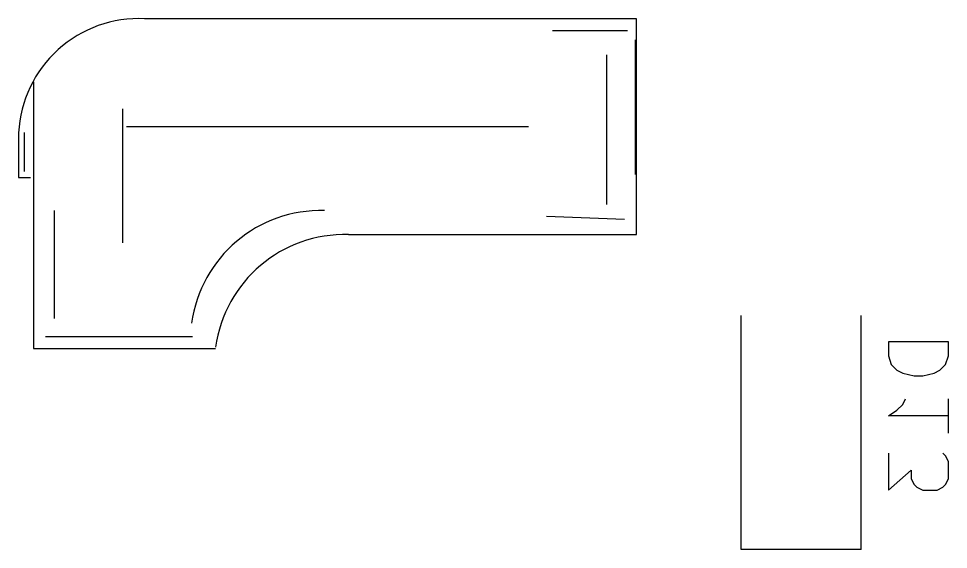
# Model space of a CAD drawing. Extents: x 111.6 to 184.2, y -141.9 to -53.5.
# Drawn here: x 149.67 to 165.17, y -103.85 to -95 of the extents above; entities that cross this region are included whole.
import ezdxf

# ---------------------------------------------------------------- set-up
doc = ezdxf.new("R2010")
doc.units = 0
doc.layers.add('BLACK', color=7, linetype='CONTINUOUS')

msp = doc.modelspace()

# ---------------------------------------------------------------- linework, layer by layer
at = {"layer": 'BLACK', "linetype": 'CONTINUOUS'}
for p, q in [((159.975, -95), (151.775, -95)), ((159.975, -98.6), (159.975, -95)), ((159.825, -95.2), (158.575, -95.2)), ((159.955, -97.6), (159.955, -95.35)), ((159.475, -95.6), (159.475, -98.1)), ((149.925, -96.05), (149.925, -100.5)), ((151.405, -96.5), (151.405, -98.74)), ((158.175, -96.8), (151.475, -96.8)), ((149.675, -96.9), (149.675, -97.65)), ((149.775, -97.55), (149.775, -96.9)), ((149.675, -97.65), (149.875, -97.65)), ((150.275, -100), (150.275, -98.2)), ((159.775, -98.35), (158.475, -98.3)), ((155.175, -98.6), (159.975, -98.6)), ((161.719, -103.85), (161.719, -99.95)), ((163.719, -103.85), (163.719, -99.95)), ((150.125, -100.3), (152.575, -100.3)), ((165.171, -100.386), (164.171, -100.386)), ((164.171, -100.386), (164.171, -100.624)), ((165.171, -100.624), (165.171, -100.386)), ((149.925, -100.5), (152.955, -100.5)), ((164.171, -100.624), (164.219, -100.767)), ((165.124, -100.767), (165.171, -100.624)), ((164.219, -100.767), (164.314, -100.862)), ((164.314, -100.862), (164.409, -100.91)), ((164.933, -100.91), (165.028, -100.862)), ((165.028, -100.862), (165.124, -100.767)), ((164.409, -100.91), (164.6, -100.957)), ((164.6, -100.957), (164.743, -100.957)), ((164.743, -100.957), (164.933, -100.91)), ((164.409, -101.433), (164.457, -101.338)), ((165.171, -101.91), (165.171, -101.338)), ((164.314, -101.529), (164.409, -101.433)), ((164.171, -101.624), (164.314, -101.529)), ((165.171, -101.624), (164.171, -101.624)), ((164.171, -102.243), (164.171, -102.862)), ((165.124, -102.29), (165.076, -102.243)), ((165.171, -102.386), (165.124, -102.29)), ((165.171, -102.671), (165.171, -102.386)), ((164.171, -102.862), (164.552, -102.529)), ((164.552, -102.529), (164.552, -102.671)), ((164.552, -102.671), (164.6, -102.767)), ((165.124, -102.767), (165.171, -102.671)), ((164.6, -102.767), (164.647, -102.814)), ((164.647, -102.814), (164.743, -102.862)), ((164.743, -102.862), (164.981, -102.862)), ((164.981, -102.862), (165.076, -102.814)), ((165.076, -102.814), (165.124, -102.767)), ((163.719, -103.85), (161.719, -103.85))]:
    msp.add_line(p, q, dxfattribs=at)
at = {"layer": 'BLACK'}
for centre, radius, start, end in [((151.675, -97), 2.002, 87.1376, 177.138), ((154.71, -100.37), 2.171, 88.2843, 172.284), ((155.11, -100.77), 2.171, 88.2843, 172.284)]:
    msp.add_arc(centre, radius, start, end, dxfattribs=at)

doc.saveas('drawing.dxf')
